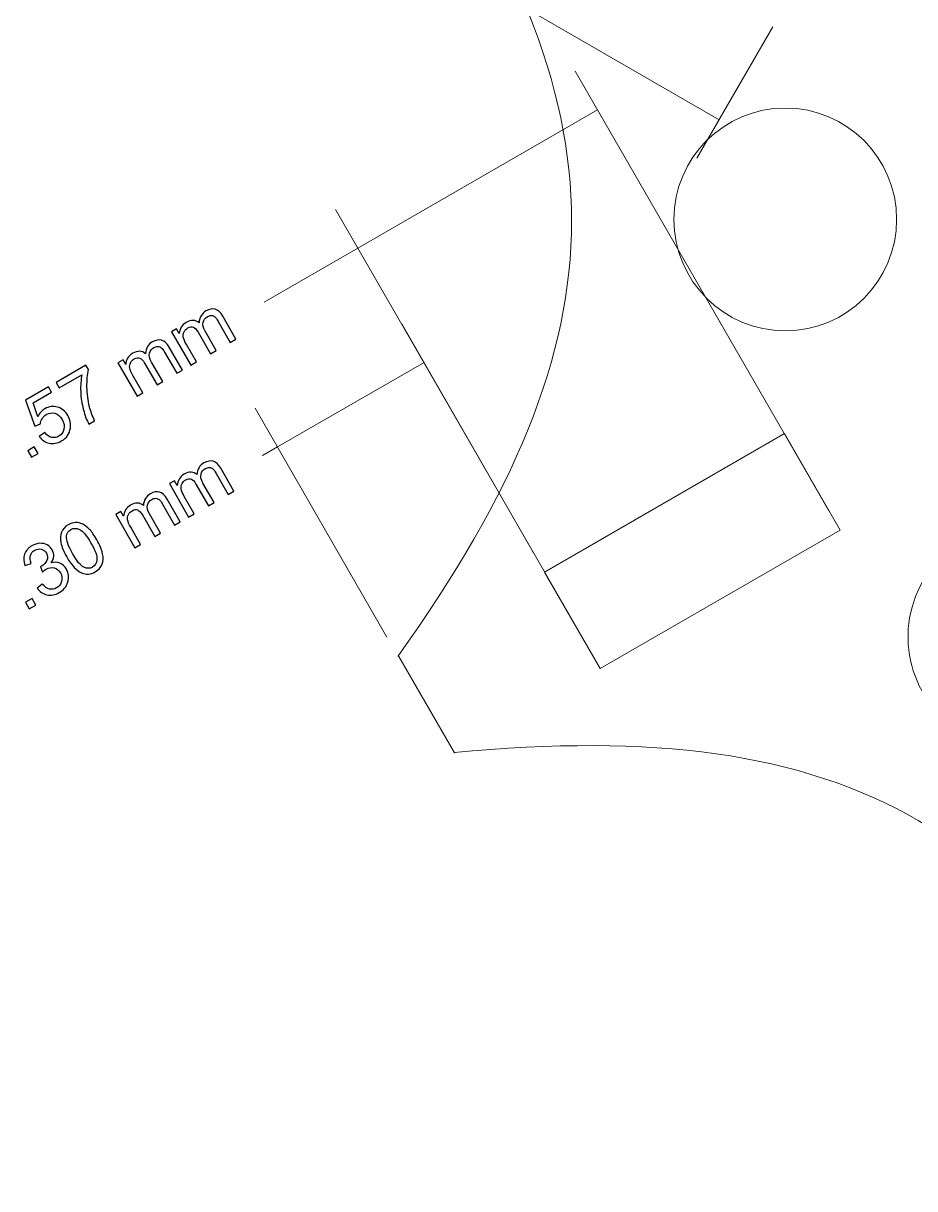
# Model space of a CAD drawing. Header units: millimetres. Extents: x -819 to 558, y -342 to 336.
# Drawn here: x 269 to 370.7, y -296.5 to -163.6 of the extents above; entities that cross this region are included whole.
import ezdxf

# ---------------------------------------------------------------- set-up
doc = ezdxf.new("R2010")
doc.units = ezdxf.units.MM
doc.header["$MEASUREMENT"] = 0
doc.layers.add('#Layer 1', color=7, linetype='Continuous')

msp = doc.modelspace()

# ---------------------------------------------------------------- linework, layer by layer
at = {"layer": '#Layer 1', "color": 22, "lineweight": 9}
for points in [[(311.7899, -136.442), (338.1421, -173.437), (338.1545, -198.9037), (311.7563, -235.8292)], [(318.1672, -246.8006), (363.382, -242.4767), (385.4432, -255.1993), (404.2224, -296.5232)]]:
    msp.add_open_spline(points, degree=3, dxfattribs=at)
at = {"layer": '#Layer 1', "color": 250, "lineweight": 20}
for points in [[(348.3946, -174.6318), (348.3946, -174.6318), (321.051, -158.8451), (321.051, -158.8451)], [(354.5122, -164.0358), (354.5122, -164.0358), (345.8546, -179.0312), (345.8546, -179.0312)], [(360.9092, -219.2209), (360.9092, -219.2209), (331.9701, -169.0973), (331.9701, -169.0973)], [(334.5101, -173.4967), (334.5101, -173.4967), (307.1664, -189.2837), (307.1664, -189.2837)], [(333.5655, -235.0079), (333.5655, -235.0079), (304.6264, -184.8843), (304.6264, -184.8843)], [(307.1664, -189.2837), (307.1664, -189.2837), (296.4798, -195.4536), (296.4798, -195.4536)], [(327.2194, -224.0073), (327.2194, -224.0073), (312.2126, -197.9104), (312.2126, -197.9104)], [(314.745, -202.3142), (314.745, -202.3142), (298.0157, -211.9342), (298.0157, -211.9342)], [(310.4901, -233.6273), (310.4901, -233.6273), (295.4833, -207.5304), (295.4833, -207.5304)], [(298.0157, -211.9342), (298.0157, -211.9342), (296.2926, -212.925), (296.2926, -212.925)]]:
    msp.add_open_spline(points, degree=3, dxfattribs=at)
at = {"layer": '#Layer 1', "color": 22, "lineweight": 9}
for points, knots in [([(343.2367, -186.0021), (343.2366, -178.9879), (348.9226, -173.3017), (355.9365, -173.302), (355.9365, -173.302), (362.9503, -173.302), (368.6366, -178.9877), (368.6366, -186.0019), (368.6366, -186.0019), (368.6364, -193.0159), (362.9504, -198.702), (355.9365, -198.7022), (355.9365, -198.7022), (348.9224, -198.702), (343.2364, -193.0159), (343.2367, -186.0021)], [0, 0, 0, 0, 0.25, 0.25, 0.25, 0.25, 0.5, 0.5, 0.5, 0.5, 0.75, 0.75, 0.75, 0.75, 1, 1, 1, 1]), ([(328.4855, -226.209), (328.4855, -226.209), (328.4858, -226.2087), (328.4858, -226.2087), (328.4858, -226.2087), (328.4858, -226.2087), (355.8292, -210.4221), (355.8292, -210.4221), (355.8292, -210.4221), (355.8292, -210.4221), (362.1793, -221.4207), (362.1793, -221.4207), (362.1793, -221.4207), (362.1793, -221.4207), (334.8357, -237.2076), (334.8357, -237.2076)], [0, 0, 0, 0, 0.25, 0.25, 0.25, 0.25, 0.5, 0.5, 0.5, 0.5, 0.75, 0.75, 0.75, 0.75, 1, 1, 1, 1]), ([(355.8292, -210.4221), (355.8292, -210.4221), (362.1793, -221.4207), (362.1793, -221.4207), (362.1793, -221.4207), (362.1793, -221.4207), (334.8355, -237.2076), (334.8355, -237.2076), (334.8355, -237.2076), (334.8355, -237.2076), (328.4856, -226.2092), (328.4856, -226.2092)], [0, 0, 0, 0, 0.33333333, 0.33333333, 0.33333333, 0.33333333, 0.66666667, 0.66666667, 0.66666667, 0.66666667, 1, 1, 1, 1]), ([(371.6369, -227.2473), (375.1437, -221.1732), (382.9112, -219.0918), (388.9853, -222.5988), (388.9853, -222.5988), (395.0595, -226.1058), (397.1408, -233.8733), (393.6339, -239.9474), (393.6339, -239.9474), (390.127, -246.0215), (382.3595, -248.1027), (376.2852, -244.5958), (376.2852, -244.5958), (370.2111, -241.0889), (368.1299, -233.3216), (371.6369, -227.2473)], [0, 0, 0, 0, 0.25, 0.25, 0.25, 0.25, 0.5, 0.5, 0.5, 0.5, 0.75, 0.75, 0.75, 0.75, 1, 1, 1, 1]), ([(318.2303, -246.7947), (318.2303, -246.7947), (318.1851, -246.8208), (318.1851, -246.8208), (318.1851, -246.8208), (318.1851, -246.8208), (311.8351, -235.8221), (311.8351, -235.8221)], [0, 0, 0, 0, 0.5, 0.5, 0.5, 0.5, 1, 1, 1, 1])]:
    msp.add_open_spline(points, degree=3, knots=knots, dxfattribs=at)
at = {"layer": '#Layer 1', "color": 250}
for points, knots in [([(288.1191, -202.6227), (288.1191, -202.6227), (285.9248, -198.8212), (285.9248, -198.8212), (285.9248, -198.8212), (285.9248, -198.8212), (286.5019, -198.4896), (286.5019, -198.4896), (286.5019, -198.4896), (286.5019, -198.4896), (286.8097, -199.023), (286.8097, -199.023), (286.8097, -199.023), (286.8208, -198.7675), (286.8929, -198.5263), (287.0255, -198.2976), (287.0255, -198.2976), (287.1582, -198.0705), (287.3515, -197.8842), (287.604, -197.7374), (287.604, -197.7374), (287.8863, -197.5752), (288.1502, -197.5004), (288.3985, -197.5131), (288.3985, -197.5131), (288.6455, -197.5257), (288.867, -197.6161), (289.0632, -197.784), (289.0632, -197.784), (289.1069, -197.1659), (289.3708, -196.7186), (289.852, -196.4392), (289.852, -196.4392), (290.2287, -196.2219), (290.5801, -196.1598), (290.9033, -196.2515), (290.9033, -196.2515), (291.2264, -196.3432), (291.5128, -196.6057), (291.764, -197.0403), (291.764, -197.0403), (291.764, -197.0403), (293.2711, -199.6495), (293.2711, -199.6495), (293.2711, -199.6495), (293.2711, -199.6495), (292.6304, -200.0192), (292.6304, -200.0192), (292.6304, -200.0192), (292.6304, -200.0192), (291.2475, -197.6246), (291.2475, -197.6246), (291.2475, -197.6246), (291.098, -197.3663), (290.971, -197.1928), (290.8638, -197.1039), (290.8638, -197.1039), (290.7565, -197.0149), (290.6281, -196.9669), (290.4785, -196.9613), (290.4785, -196.9613), (290.3275, -196.9556), (290.1793, -196.9952), (290.0312, -197.0812), (290.0312, -197.0812), (289.7645, -197.2351), (289.5938, -197.4524), (289.519, -197.7318), (289.519, -197.7318), (289.4455, -198.0113), (289.5218, -198.347), (289.7475, -198.7379), (289.7475, -198.7379), (289.7475, -198.7379), (291.0232, -200.9478), (291.0232, -200.9478), (291.0232, -200.9478), (291.0232, -200.9478), (290.3783, -201.3188), (290.3783, -201.3188), (290.3783, -201.3188), (290.3783, -201.3188), (288.953, -198.8494), (288.953, -198.8494), (288.953, -198.8494), (288.7866, -198.5629), (288.6102, -198.3781), (288.4225, -198.2963), (288.4225, -198.2963), (288.2348, -198.213), (288.0217, -198.2412), (287.7832, -198.3781), (287.7832, -198.3781), (287.6027, -198.4839), (287.4615, -198.6279), (287.3627, -198.8127), (287.3627, -198.8127), (287.264, -198.9962), (287.2329, -199.2007), (287.2711, -199.4237), (287.2711, -199.4237), (287.3077, -199.6481), (287.4263, -199.9332), (287.6253, -200.2788), (287.6253, -200.2788), (287.6253, -200.2788), (288.764, -202.2516), (288.764, -202.2516), (288.764, -202.2516), (288.764, -202.2516), (288.1191, -202.6227), (288.1191, -202.6227)], [0, 0, 0, 0, 0.03571429, 0.03571429, 0.03571429, 0.03571429, 0.07142857, 0.07142857, 0.07142857, 0.07142857, 0.10714286, 0.10714286, 0.10714286, 0.10714286, 0.14285714, 0.14285714, 0.14285714, 0.14285714, 0.17857143, 0.17857143, 0.17857143, 0.17857143, 0.21428571, 0.21428571, 0.21428571, 0.21428571, 0.25, 0.25, 0.25, 0.25, 0.28571429, 0.28571429, 0.28571429, 0.28571429, 0.32142857, 0.32142857, 0.32142857, 0.32142857, 0.35714286, 0.35714286, 0.35714286, 0.35714286, 0.39285714, 0.39285714, 0.39285714, 0.39285714, 0.42857143, 0.42857143, 0.42857143, 0.42857143, 0.46428571, 0.46428571, 0.46428571, 0.46428571, 0.5, 0.5, 0.5, 0.5, 0.53571429, 0.53571429, 0.53571429, 0.53571429, 0.57142857, 0.57142857, 0.57142857, 0.57142857, 0.60714286, 0.60714286, 0.60714286, 0.60714286, 0.64285714, 0.64285714, 0.64285714, 0.64285714, 0.67857143, 0.67857143, 0.67857143, 0.67857143, 0.71428571, 0.71428571, 0.71428571, 0.71428571, 0.75, 0.75, 0.75, 0.75, 0.78571429, 0.78571429, 0.78571429, 0.78571429, 0.82142857, 0.82142857, 0.82142857, 0.82142857, 0.85714286, 0.85714286, 0.85714286, 0.85714286, 0.89285714, 0.89285714, 0.89285714, 0.89285714, 0.92857143, 0.92857143, 0.92857143, 0.92857143, 0.96428571, 0.96428571, 0.96428571, 0.96428571, 1, 1, 1, 1]), ([(282.0112, -206.1491), (282.0112, -206.1491), (279.8169, -202.3476), (279.8169, -202.3476), (279.8169, -202.3476), (279.8169, -202.3476), (280.394, -202.016), (280.394, -202.016), (280.394, -202.016), (280.394, -202.016), (280.7018, -202.5494), (280.7018, -202.5494), (280.7018, -202.5494), (280.7129, -202.2939), (280.785, -202.0527), (280.9176, -201.824), (280.9176, -201.824), (281.0503, -201.5969), (281.2436, -201.4106), (281.4961, -201.2638), (281.4961, -201.2638), (281.7784, -201.1016), (282.0423, -201.0268), (282.2906, -201.0395), (282.2906, -201.0395), (282.5376, -201.0521), (282.7591, -201.1425), (282.9553, -201.3104), (282.9553, -201.3104), (282.999, -200.6923), (283.2629, -200.245), (283.7441, -199.9656), (283.7441, -199.9656), (284.1208, -199.7483), (284.4722, -199.6862), (284.7954, -199.7779), (284.7954, -199.7779), (285.1185, -199.8696), (285.4049, -200.1321), (285.6561, -200.5667), (285.6561, -200.5667), (285.6561, -200.5667), (287.1632, -203.1759), (287.1632, -203.1759), (287.1632, -203.1759), (287.1632, -203.1759), (286.5225, -203.5456), (286.5225, -203.5456), (286.5225, -203.5456), (286.5225, -203.5456), (285.1396, -201.151), (285.1396, -201.151), (285.1396, -201.151), (284.9901, -200.8927), (284.8631, -200.7192), (284.7559, -200.6303), (284.7559, -200.6303), (284.6486, -200.5413), (284.5202, -200.4933), (284.3706, -200.4877), (284.3706, -200.4877), (284.2196, -200.482), (284.0714, -200.5216), (283.9233, -200.6076), (283.9233, -200.6076), (283.6566, -200.7615), (283.4859, -200.9788), (283.4111, -201.2582), (283.4111, -201.2582), (283.3376, -201.5377), (283.4139, -201.8734), (283.6396, -202.2643), (283.6396, -202.2643), (283.6396, -202.2643), (284.9153, -204.4742), (284.9153, -204.4742), (284.9153, -204.4742), (284.9153, -204.4742), (284.2704, -204.8452), (284.2704, -204.8452), (284.2704, -204.8452), (284.2704, -204.8452), (282.8451, -202.3758), (282.8451, -202.3758), (282.8451, -202.3758), (282.6787, -202.0893), (282.5023, -201.9045), (282.3146, -201.8227), (282.3146, -201.8227), (282.1269, -201.7394), (281.9138, -201.7676), (281.6753, -201.9045), (281.6753, -201.9045), (281.4948, -202.0103), (281.3536, -202.1543), (281.2548, -202.3391), (281.2548, -202.3391), (281.1561, -202.5226), (281.125, -202.7271), (281.1632, -202.9501), (281.1632, -202.9501), (281.1998, -203.1745), (281.3184, -203.4596), (281.5174, -203.8052), (281.5174, -203.8052), (281.5174, -203.8052), (282.6561, -205.778), (282.6561, -205.778), (282.6561, -205.778), (282.6561, -205.778), (282.0112, -206.1491), (282.0112, -206.1491)], [0, 0, 0, 0, 0.03571429, 0.03571429, 0.03571429, 0.03571429, 0.07142857, 0.07142857, 0.07142857, 0.07142857, 0.10714286, 0.10714286, 0.10714286, 0.10714286, 0.14285714, 0.14285714, 0.14285714, 0.14285714, 0.17857143, 0.17857143, 0.17857143, 0.17857143, 0.21428571, 0.21428571, 0.21428571, 0.21428571, 0.25, 0.25, 0.25, 0.25, 0.28571429, 0.28571429, 0.28571429, 0.28571429, 0.32142857, 0.32142857, 0.32142857, 0.32142857, 0.35714286, 0.35714286, 0.35714286, 0.35714286, 0.39285714, 0.39285714, 0.39285714, 0.39285714, 0.42857143, 0.42857143, 0.42857143, 0.42857143, 0.46428571, 0.46428571, 0.46428571, 0.46428571, 0.5, 0.5, 0.5, 0.5, 0.53571429, 0.53571429, 0.53571429, 0.53571429, 0.57142857, 0.57142857, 0.57142857, 0.57142857, 0.60714286, 0.60714286, 0.60714286, 0.60714286, 0.64285714, 0.64285714, 0.64285714, 0.64285714, 0.67857143, 0.67857143, 0.67857143, 0.67857143, 0.71428571, 0.71428571, 0.71428571, 0.71428571, 0.75, 0.75, 0.75, 0.75, 0.78571429, 0.78571429, 0.78571429, 0.78571429, 0.82142857, 0.82142857, 0.82142857, 0.82142857, 0.85714286, 0.85714286, 0.85714286, 0.85714286, 0.89285714, 0.89285714, 0.89285714, 0.89285714, 0.92857143, 0.92857143, 0.92857143, 0.92857143, 0.96428571, 0.96428571, 0.96428571, 0.96428571, 1, 1, 1, 1]), ([(273.1274, -205.1982), (273.1274, -205.1982), (272.7704, -204.5787), (272.7704, -204.5787), (272.7704, -204.5787), (272.7704, -204.5787), (276.167, -202.6186), (276.167, -202.6186), (276.167, -202.6186), (276.167, -202.6186), (276.4562, -203.1196), (276.4562, -203.1196), (276.4562, -203.1196), (276.3278, -203.667), (276.27, -204.3317), (276.2813, -205.1106), (276.2813, -205.1106), (276.2939, -205.8895), (276.3899, -206.6417), (276.5705, -207.367), (276.5705, -207.367), (276.6961, -207.8807), (276.8909, -208.4098), (277.1561, -208.9531), (277.1561, -208.9531), (277.1561, -208.9531), (276.4944, -209.3355), (276.4944, -209.3355), (276.4944, -209.3355), (276.263, -208.9178), (276.0569, -208.3731), (275.8735, -207.6986), (275.8735, -207.6986), (275.6914, -207.0241), (275.5884, -206.3313), (275.5644, -205.6215), (275.5644, -205.6215), (275.5418, -204.9117), (275.5856, -204.2752), (275.6985, -203.715), (275.6985, -203.715), (275.6985, -203.715), (273.1274, -205.1982), (273.1274, -205.1982)], [0, 0, 0, 0, 0.09090909, 0.09090909, 0.09090909, 0.09090909, 0.18181818, 0.18181818, 0.18181818, 0.18181818, 0.27272727, 0.27272727, 0.27272727, 0.27272727, 0.36363636, 0.36363636, 0.36363636, 0.36363636, 0.45454545, 0.45454545, 0.45454545, 0.45454545, 0.54545455, 0.54545455, 0.54545455, 0.54545455, 0.63636364, 0.63636364, 0.63636364, 0.63636364, 0.72727273, 0.72727273, 0.72727273, 0.72727273, 0.81818182, 0.81818182, 0.81818182, 0.81818182, 0.90909091, 0.90909091, 0.90909091, 0.90909091, 1, 1, 1, 1]), ([(270.8458, -210.7628), (270.8458, -210.7628), (271.4893, -210.3155), (271.4893, -210.3155), (271.4893, -210.3155), (271.7291, -210.6161), (271.9888, -210.7967), (272.2668, -210.8573), (272.2668, -210.8573), (272.5461, -210.9166), (272.8143, -210.8729), (273.0711, -210.7247), (273.0711, -210.7247), (273.3816, -210.5455), (273.5763, -210.2774), (273.6567, -209.919), (273.6567, -209.919), (273.7358, -209.5605), (273.6637, -209.1894), (273.4408, -208.8028), (273.4408, -208.8028), (273.2291, -208.4344), (272.9582, -208.2044), (272.6294, -208.1113), (272.6294, -208.1113), (272.3006, -208.0182), (271.969, -208.0676), (271.6345, -208.2609), (271.6345, -208.2609), (271.4271, -208.3809), (271.2677, -208.5361), (271.1548, -208.7266), (271.1548, -208.7266), (271.0419, -208.917), (270.9813, -209.1146), (270.9728, -209.3207), (270.9728, -209.3207), (270.9728, -209.3207), (270.3222, -209.5915), (270.3222, -209.5915), (270.3222, -209.5915), (270.3222, -209.5915), (269.2738, -206.6028), (269.2738, -206.6028), (269.2738, -206.6028), (269.2738, -206.6028), (271.8843, -205.0958), (271.8843, -205.0958), (271.8843, -205.0958), (271.8843, -205.0958), (272.2385, -205.711), (272.2385, -205.711), (272.2385, -205.711), (272.2385, -205.711), (270.1444, -206.9204), (270.1444, -206.9204), (270.1444, -206.9204), (270.1444, -206.9204), (270.6764, -208.4938), (270.6764, -208.4938), (270.6764, -208.4938), (270.8656, -208.093), (271.1322, -207.7924), (271.4779, -207.592), (271.4779, -207.592), (271.9365, -207.3281), (272.415, -207.2632), (272.913, -207.3987), (272.913, -207.3987), (273.4112, -207.5341), (273.8035, -207.8517), (274.0913, -208.3498), (274.0913, -208.3498), (274.3665, -208.8254), (274.4638, -209.315), (274.3877, -209.8216), (274.3877, -209.8216), (274.296, -210.4397), (273.9601, -210.918), (273.3773, -211.2539), (273.3773, -211.2539), (272.9004, -211.529), (272.4333, -211.6208), (271.9774, -211.5276), (271.9774, -211.5276), (271.5203, -211.4345), (271.1435, -211.1805), (270.8458, -210.7628)], [0, 0, 0, 0, 0.04545455, 0.04545455, 0.04545455, 0.04545455, 0.09090909, 0.09090909, 0.09090909, 0.09090909, 0.13636364, 0.13636364, 0.13636364, 0.13636364, 0.18181818, 0.18181818, 0.18181818, 0.18181818, 0.22727273, 0.22727273, 0.22727273, 0.22727273, 0.27272727, 0.27272727, 0.27272727, 0.27272727, 0.31818182, 0.31818182, 0.31818182, 0.31818182, 0.36363636, 0.36363636, 0.36363636, 0.36363636, 0.40909091, 0.40909091, 0.40909091, 0.40909091, 0.45454545, 0.45454545, 0.45454545, 0.45454545, 0.5, 0.5, 0.5, 0.5, 0.54545455, 0.54545455, 0.54545455, 0.54545455, 0.59090909, 0.59090909, 0.59090909, 0.59090909, 0.63636364, 0.63636364, 0.63636364, 0.63636364, 0.68181818, 0.68181818, 0.68181818, 0.68181818, 0.72727273, 0.72727273, 0.72727273, 0.72727273, 0.77272727, 0.77272727, 0.77272727, 0.77272727, 0.81818182, 0.81818182, 0.81818182, 0.81818182, 0.86363636, 0.86363636, 0.86363636, 0.86363636, 0.90909091, 0.90909091, 0.90909091, 0.90909091, 0.95454545, 0.95454545, 0.95454545, 0.95454545, 1, 1, 1, 1]), ([(269.9643, -213.106), (269.9643, -213.106), (269.5411, -212.3722), (269.5411, -212.3722), (269.5411, -212.3722), (269.5411, -212.3722), (270.2748, -211.9475), (270.2748, -211.9475), (270.2748, -211.9475), (270.2748, -211.9475), (270.6982, -212.6813), (270.6982, -212.6813), (270.6982, -212.6813), (270.6982, -212.6813), (269.9643, -213.106), (269.9643, -213.106)], [0, 0, 0, 0, 0.25, 0.25, 0.25, 0.25, 0.5, 0.5, 0.5, 0.5, 0.75, 0.75, 0.75, 0.75, 1, 1, 1, 1]), ([(287.8706, -219.9416), (287.8706, -219.9416), (285.6884, -216.132), (285.6884, -216.132), (285.6884, -216.132), (285.6884, -216.132), (286.2662, -215.8014), (286.2662, -215.8014), (286.2662, -215.8014), (286.2662, -215.8014), (286.5729, -216.3367), (286.5729, -216.3367), (286.5729, -216.3367), (286.5846, -216.0813), (286.6584, -215.8402), (286.7914, -215.6132), (286.7914, -215.6132), (286.9245, -215.3863), (287.1181, -215.1989), (287.3724, -215.054), (287.3724, -215.054), (287.6535, -214.8922), (287.9189, -214.8193), (288.1659, -214.8324), (288.1659, -214.8324), (288.4142, -214.847), (288.6356, -214.9377), (288.83, -215.1046), (288.83, -215.1046), (288.8762, -214.488), (289.1408, -214.0411), (289.624, -213.7639), (289.624, -213.7639), (290.0011, -213.5487), (290.3525, -213.4858), (290.6755, -213.5795), (290.6755, -213.5795), (290.9985, -213.6718), (291.2846, -213.9361), (291.5335, -214.3713), (291.5335, -214.3713), (291.5335, -214.3713), (293.0304, -216.9858), (293.0304, -216.9858), (293.0304, -216.9858), (293.0304, -216.9858), (292.3892, -217.3529), (292.3892, -217.3529), (292.3892, -217.3529), (292.3892, -217.3529), (291.0147, -214.9545), (291.0147, -214.9545), (291.0147, -214.9545), (290.867, -214.696), (290.7403, -214.5222), (290.6331, -214.4318), (290.6331, -214.4318), (290.5261, -214.3427), (290.3977, -214.2944), (290.2482, -214.2885), (290.2482, -214.2885), (290.0986, -214.2812), (289.949, -214.3205), (289.8006, -214.4063), (289.8006, -214.4063), (289.5337, -214.5597), (289.3626, -214.7753), (289.2873, -215.056), (289.2873, -215.056), (289.2121, -215.3352), (289.2862, -215.6712), (289.5113, -216.0624), (289.5113, -216.0624), (289.5113, -216.0624), (290.7789, -218.2759), (290.7789, -218.2759), (290.7789, -218.2759), (290.7789, -218.2759), (290.1333, -218.6458), (290.1333, -218.6458), (290.1333, -218.6458), (290.1333, -218.6458), (288.7152, -216.1712), (288.7152, -216.1712), (288.7152, -216.1712), (288.5521, -215.8844), (288.376, -215.6992), (288.1885, -215.6156), (288.1885, -215.6156), (288.001, -215.532), (287.7878, -215.5585), (287.549, -215.6964), (287.549, -215.6964), (287.3669, -215.8005), (287.2269, -215.9442), (287.1264, -216.1275), (287.1264, -216.1275), (287.0273, -216.3121), (286.9959, -216.5152), (287.0322, -216.7397), (287.0322, -216.7397), (287.0686, -216.9642), (287.1852, -217.2494), (287.3835, -217.5955), (287.3835, -217.5955), (287.3835, -217.5955), (288.516, -219.5716), (288.516, -219.5716), (288.516, -219.5716), (288.516, -219.5716), (287.8706, -219.9416), (287.8706, -219.9416)], [0, 0, 0, 0, 0.03571429, 0.03571429, 0.03571429, 0.03571429, 0.07142857, 0.07142857, 0.07142857, 0.07142857, 0.10714286, 0.10714286, 0.10714286, 0.10714286, 0.14285714, 0.14285714, 0.14285714, 0.14285714, 0.17857143, 0.17857143, 0.17857143, 0.17857143, 0.21428571, 0.21428571, 0.21428571, 0.21428571, 0.25, 0.25, 0.25, 0.25, 0.28571429, 0.28571429, 0.28571429, 0.28571429, 0.32142857, 0.32142857, 0.32142857, 0.32142857, 0.35714286, 0.35714286, 0.35714286, 0.35714286, 0.39285714, 0.39285714, 0.39285714, 0.39285714, 0.42857143, 0.42857143, 0.42857143, 0.42857143, 0.46428571, 0.46428571, 0.46428571, 0.46428571, 0.5, 0.5, 0.5, 0.5, 0.53571429, 0.53571429, 0.53571429, 0.53571429, 0.57142857, 0.57142857, 0.57142857, 0.57142857, 0.60714286, 0.60714286, 0.60714286, 0.60714286, 0.64285714, 0.64285714, 0.64285714, 0.64285714, 0.67857143, 0.67857143, 0.67857143, 0.67857143, 0.71428571, 0.71428571, 0.71428571, 0.71428571, 0.75, 0.75, 0.75, 0.75, 0.78571429, 0.78571429, 0.78571429, 0.78571429, 0.82142857, 0.82142857, 0.82142857, 0.82142857, 0.85714286, 0.85714286, 0.85714286, 0.85714286, 0.89285714, 0.89285714, 0.89285714, 0.89285714, 0.92857143, 0.92857143, 0.92857143, 0.92857143, 0.96428571, 0.96428571, 0.96428571, 0.96428571, 1, 1, 1, 1]), ([(281.7566, -223.4574), (281.7566, -223.4574), (279.5744, -219.6478), (279.5744, -219.6478), (279.5744, -219.6478), (279.5744, -219.6478), (280.1522, -219.3172), (280.1522, -219.3172), (280.1522, -219.3172), (280.1522, -219.3172), (280.4589, -219.8525), (280.4589, -219.8525), (280.4589, -219.8525), (280.4706, -219.5971), (280.5444, -219.356), (280.6774, -219.129), (280.6774, -219.129), (280.8105, -218.9021), (281.0041, -218.7147), (281.2584, -218.5698), (281.2584, -218.5698), (281.5395, -218.408), (281.8049, -218.3351), (282.0519, -218.3482), (282.0519, -218.3482), (282.3002, -218.3628), (282.5216, -218.4535), (282.716, -218.6204), (282.716, -218.6204), (282.7622, -218.0038), (283.0268, -217.5569), (283.51, -217.2797), (283.51, -217.2797), (283.8871, -217.0645), (284.2385, -217.0016), (284.5615, -217.0953), (284.5615, -217.0953), (284.8845, -217.1876), (285.1706, -217.4519), (285.4195, -217.8871), (285.4195, -217.8871), (285.4195, -217.8871), (286.9164, -220.5016), (286.9164, -220.5016), (286.9164, -220.5016), (286.9164, -220.5016), (286.2752, -220.8687), (286.2752, -220.8687), (286.2752, -220.8687), (286.2752, -220.8687), (284.9007, -218.4703), (284.9007, -218.4703), (284.9007, -218.4703), (284.753, -218.2118), (284.6263, -218.038), (284.5191, -217.9476), (284.5191, -217.9476), (284.4121, -217.8585), (284.2837, -217.8102), (284.1342, -217.8043), (284.1342, -217.8043), (283.9846, -217.797), (283.835, -217.8363), (283.6866, -217.9221), (283.6866, -217.9221), (283.4197, -218.0755), (283.2486, -218.2911), (283.1733, -218.5718), (283.1733, -218.5718), (283.0981, -218.851), (283.1722, -219.187), (283.3973, -219.5782), (283.3973, -219.5782), (283.3973, -219.5782), (284.6649, -221.7917), (284.6649, -221.7917), (284.6649, -221.7917), (284.6649, -221.7917), (284.0193, -222.1616), (284.0193, -222.1616), (284.0193, -222.1616), (284.0193, -222.1616), (282.6012, -219.687), (282.6012, -219.687), (282.6012, -219.687), (282.4381, -219.4002), (282.262, -219.215), (282.0745, -219.1314), (282.0745, -219.1314), (281.887, -219.0478), (281.6738, -219.0743), (281.435, -219.2122), (281.435, -219.2122), (281.2529, -219.3163), (281.1129, -219.46), (281.0124, -219.6433), (281.0124, -219.6433), (280.9133, -219.8279), (280.8819, -220.031), (280.9182, -220.2555), (280.9182, -220.2555), (280.9546, -220.48), (281.0712, -220.7652), (281.2695, -221.1113), (281.2695, -221.1113), (281.2695, -221.1113), (282.402, -223.0874), (282.402, -223.0874), (282.402, -223.0874), (282.402, -223.0874), (281.7566, -223.4574), (281.7566, -223.4574)], [0, 0, 0, 0, 0.03571429, 0.03571429, 0.03571429, 0.03571429, 0.07142857, 0.07142857, 0.07142857, 0.07142857, 0.10714286, 0.10714286, 0.10714286, 0.10714286, 0.14285714, 0.14285714, 0.14285714, 0.14285714, 0.17857143, 0.17857143, 0.17857143, 0.17857143, 0.21428571, 0.21428571, 0.21428571, 0.21428571, 0.25, 0.25, 0.25, 0.25, 0.28571429, 0.28571429, 0.28571429, 0.28571429, 0.32142857, 0.32142857, 0.32142857, 0.32142857, 0.35714286, 0.35714286, 0.35714286, 0.35714286, 0.39285714, 0.39285714, 0.39285714, 0.39285714, 0.42857143, 0.42857143, 0.42857143, 0.42857143, 0.46428571, 0.46428571, 0.46428571, 0.46428571, 0.5, 0.5, 0.5, 0.5, 0.53571429, 0.53571429, 0.53571429, 0.53571429, 0.57142857, 0.57142857, 0.57142857, 0.57142857, 0.60714286, 0.60714286, 0.60714286, 0.60714286, 0.64285714, 0.64285714, 0.64285714, 0.64285714, 0.67857143, 0.67857143, 0.67857143, 0.67857143, 0.71428571, 0.71428571, 0.71428571, 0.71428571, 0.75, 0.75, 0.75, 0.75, 0.78571429, 0.78571429, 0.78571429, 0.78571429, 0.82142857, 0.82142857, 0.82142857, 0.82142857, 0.85714286, 0.85714286, 0.85714286, 0.85714286, 0.89285714, 0.89285714, 0.89285714, 0.89285714, 0.92857143, 0.92857143, 0.92857143, 0.92857143, 0.96428571, 0.96428571, 0.96428571, 0.96428571, 1, 1, 1, 1]), ([(273.9702, -224.4867), (273.6142, -223.8652), (273.3922, -223.3285), (273.3027, -222.8755), (273.3027, -222.8755), (273.2132, -222.4238), (273.2364, -222.023), (273.3711, -221.6719), (273.3711, -221.6719), (273.5058, -221.3222), (273.7631, -221.0375), (274.1459, -220.8181), (274.1459, -220.8181), (274.4284, -220.6577), (274.7079, -220.5721), (274.9859, -220.5641), (274.9859, -220.5641), (275.264, -220.5562), (275.5333, -220.6187), (275.7942, -220.7532), (275.7942, -220.7532), (276.0565, -220.8878), (276.3143, -221.0858), (276.5693, -221.3487), (276.5693, -221.3487), (276.8243, -221.6102), (277.1001, -222.0016), (277.3998, -222.5227), (277.3998, -222.5227), (277.7529, -223.14), (277.9749, -223.6737), (278.0645, -224.1255), (278.0645, -224.1255), (278.1554, -224.5772), (278.1336, -224.9793), (277.9989, -225.3304), (277.9989, -225.3304), (277.8656, -225.6816), (277.6069, -225.9676), (277.2213, -226.1871), (277.2213, -226.1871), (276.7142, -226.4783), (276.2118, -226.524), (275.7154, -226.327), (275.7154, -226.327), (275.1174, -226.0875), (274.5357, -225.474), (273.9702, -224.4867)], [0, 0, 0, 0, 0.08333333, 0.08333333, 0.08333333, 0.08333333, 0.16666667, 0.16666667, 0.16666667, 0.16666667, 0.25, 0.25, 0.25, 0.25, 0.33333333, 0.33333333, 0.33333333, 0.33333333, 0.41666667, 0.41666667, 0.41666667, 0.41666667, 0.5, 0.5, 0.5, 0.5, 0.58333333, 0.58333333, 0.58333333, 0.58333333, 0.66666667, 0.66666667, 0.66666667, 0.66666667, 0.75, 0.75, 0.75, 0.75, 0.83333333, 0.83333333, 0.83333333, 0.83333333, 0.91666667, 0.91666667, 0.91666667, 0.91666667, 1, 1, 1, 1]), ([(274.634, -224.1068), (275.1279, -224.9699), (275.5588, -225.4872), (275.9239, -225.6571), (275.9239, -225.6571), (276.2891, -225.827), (276.6208, -225.8262), (276.9174, -225.6574), (276.9174, -225.6574), (277.214, -225.4871), (277.381, -225.201), (277.4184, -224.7989), (277.4184, -224.7989), (277.4558, -224.3954), (277.2283, -223.7642), (276.7359, -222.9026), (276.7359, -222.9026), (276.2393, -222.0382), (275.8097, -221.5209), (275.4446, -221.3523), (275.4446, -221.3523), (275.0793, -221.1824), (274.7464, -221.1846), (274.4455, -221.3577), (274.4455, -221.3577), (274.1489, -221.5265), (273.9833, -221.7886), (273.9502, -222.14), (273.9502, -222.14), (273.9114, -222.5887), (274.1403, -223.2438), (274.634, -224.1068)], [0, 0, 0, 0, 0.125, 0.125, 0.125, 0.125, 0.25, 0.25, 0.25, 0.25, 0.375, 0.375, 0.375, 0.375, 0.5, 0.5, 0.5, 0.5, 0.625, 0.625, 0.625, 0.625, 0.75, 0.75, 0.75, 0.75, 0.875, 0.875, 0.875, 0.875, 1, 1, 1, 1]), ([(270.5817, -228.0376), (270.5817, -228.0376), (271.1779, -227.5814), (271.1779, -227.5814), (271.1779, -227.5814), (271.4624, -227.905), (271.7387, -228.096), (272.0096, -228.1558), (272.0096, -228.1558), (272.2804, -228.2155), (272.5429, -228.1708), (272.8, -228.0245), (272.8, -228.0245), (273.1023, -227.8514), (273.2988, -227.5992), (273.3883, -227.2692), (273.3883, -227.2692), (273.4764, -226.9391), (273.4318, -226.6173), (273.2545, -226.3065), (273.2545, -226.3065), (273.0843, -226.0099), (272.8475, -225.8218), (272.5429, -225.7395), (272.5429, -225.7395), (272.2396, -225.6585), (271.9375, -225.7031), (271.6395, -225.8747), (271.6395, -225.8747), (271.5166, -225.9437), (271.3795, -226.0549), (271.2241, -226.2071), (271.2241, -226.2071), (271.2241, -226.2071), (270.9726, -225.5998), (270.9726, -225.5998), (270.9726, -225.5998), (271.0177, -225.5788), (271.0531, -225.5618), (271.0798, -225.5464), (271.0798, -225.5464), (271.3553, -225.3888), (271.5617, -225.1761), (271.699, -224.9068), (271.699, -224.9068), (271.8364, -224.6376), (271.82, -224.3524), (271.6497, -224.0544), (271.6497, -224.0544), (271.5133, -223.8172), (271.3217, -223.6672), (271.072, -223.6033), (271.072, -223.6033), (270.8223, -223.5393), (270.5711, -223.5812), (270.3182, -223.7262), (270.3182, -223.7262), (270.0668, -223.8696), (269.9027, -224.0683), (269.8261, -224.3222), (269.8261, -224.3222), (269.7494, -224.5761), (269.7772, -224.8739), (269.9092, -225.217), (269.9092, -225.217), (269.9092, -225.217), (269.199, -225.4712), (269.199, -225.4712), (269.199, -225.4712), (269.029, -224.9939), (269.0171, -224.5565), (269.1603, -224.1574), (269.1603, -224.1574), (269.3035, -223.7597), (269.5835, -223.4412), (270.0002, -223.2035), (270.0002, -223.2035), (270.2869, -223.0389), (270.5863, -222.9491), (270.8981, -222.9341), (270.8981, -222.9341), (271.2101, -222.9191), (271.4907, -222.9803), (271.7403, -223.1204), (271.7403, -223.1204), (271.9912, -223.2606), (272.1842, -223.4486), (272.3206, -223.6887), (272.3206, -223.6887), (272.4515, -223.9161), (272.5089, -224.1576), (272.493, -224.4129), (272.493, -224.4129), (272.4784, -224.6698), (272.382, -224.9221), (272.2066, -225.1688), (272.2066, -225.1688), (272.5582, -225.0621), (272.8855, -225.0726), (273.1873, -225.2001), (273.1873, -225.2001), (273.4877, -225.3276), (273.7355, -225.5609), (273.9312, -225.8999), (273.9312, -225.8999), (274.1942, -226.359), (274.2484, -226.8445), (274.0966, -227.355), (274.0966, -227.355), (273.9447, -227.8656), (273.6137, -228.2686), (273.1025, -228.5613), (273.1025, -228.5613), (272.6405, -228.8257), (272.179, -228.9082), (271.7162, -228.8072), (271.7162, -228.8072), (271.2536, -228.7062), (270.8759, -228.4501), (270.5817, -228.0376)], [0, 0, 0, 0, 0.03333333, 0.03333333, 0.03333333, 0.03333333, 0.06666667, 0.06666667, 0.06666667, 0.06666667, 0.1, 0.1, 0.1, 0.1, 0.13333333, 0.13333333, 0.13333333, 0.13333333, 0.16666667, 0.16666667, 0.16666667, 0.16666667, 0.2, 0.2, 0.2, 0.2, 0.23333333, 0.23333333, 0.23333333, 0.23333333, 0.26666667, 0.26666667, 0.26666667, 0.26666667, 0.3, 0.3, 0.3, 0.3, 0.33333333, 0.33333333, 0.33333333, 0.33333333, 0.36666667, 0.36666667, 0.36666667, 0.36666667, 0.4, 0.4, 0.4, 0.4, 0.43333333, 0.43333333, 0.43333333, 0.43333333, 0.46666667, 0.46666667, 0.46666667, 0.46666667, 0.5, 0.5, 0.5, 0.5, 0.53333333, 0.53333333, 0.53333333, 0.53333333, 0.56666667, 0.56666667, 0.56666667, 0.56666667, 0.6, 0.6, 0.6, 0.6, 0.63333333, 0.63333333, 0.63333333, 0.63333333, 0.66666667, 0.66666667, 0.66666667, 0.66666667, 0.7, 0.7, 0.7, 0.7, 0.73333333, 0.73333333, 0.73333333, 0.73333333, 0.76666667, 0.76666667, 0.76666667, 0.76666667, 0.8, 0.8, 0.8, 0.8, 0.83333333, 0.83333333, 0.83333333, 0.83333333, 0.86666667, 0.86666667, 0.86666667, 0.86666667, 0.9, 0.9, 0.9, 0.9, 0.93333333, 0.93333333, 0.93333333, 0.93333333, 0.96666667, 0.96666667, 0.96666667, 0.96666667, 1, 1, 1, 1]), ([(269.6961, -230.3919), (269.6961, -230.3919), (269.2755, -229.6574), (269.2755, -229.6574), (269.2755, -229.6574), (269.2755, -229.6574), (270.01, -229.2367), (270.01, -229.2367), (270.01, -229.2367), (270.01, -229.2367), (270.432, -229.9712), (270.432, -229.9712), (270.432, -229.9712), (270.432, -229.9712), (269.6961, -230.3919), (269.6961, -230.3919)], [0, 0, 0, 0, 0.25, 0.25, 0.25, 0.25, 0.5, 0.5, 0.5, 0.5, 0.75, 0.75, 0.75, 0.75, 1, 1, 1, 1])]:
    msp.add_open_spline(points, degree=3, knots=knots, dxfattribs=at)

doc.saveas('drawing.dxf')
